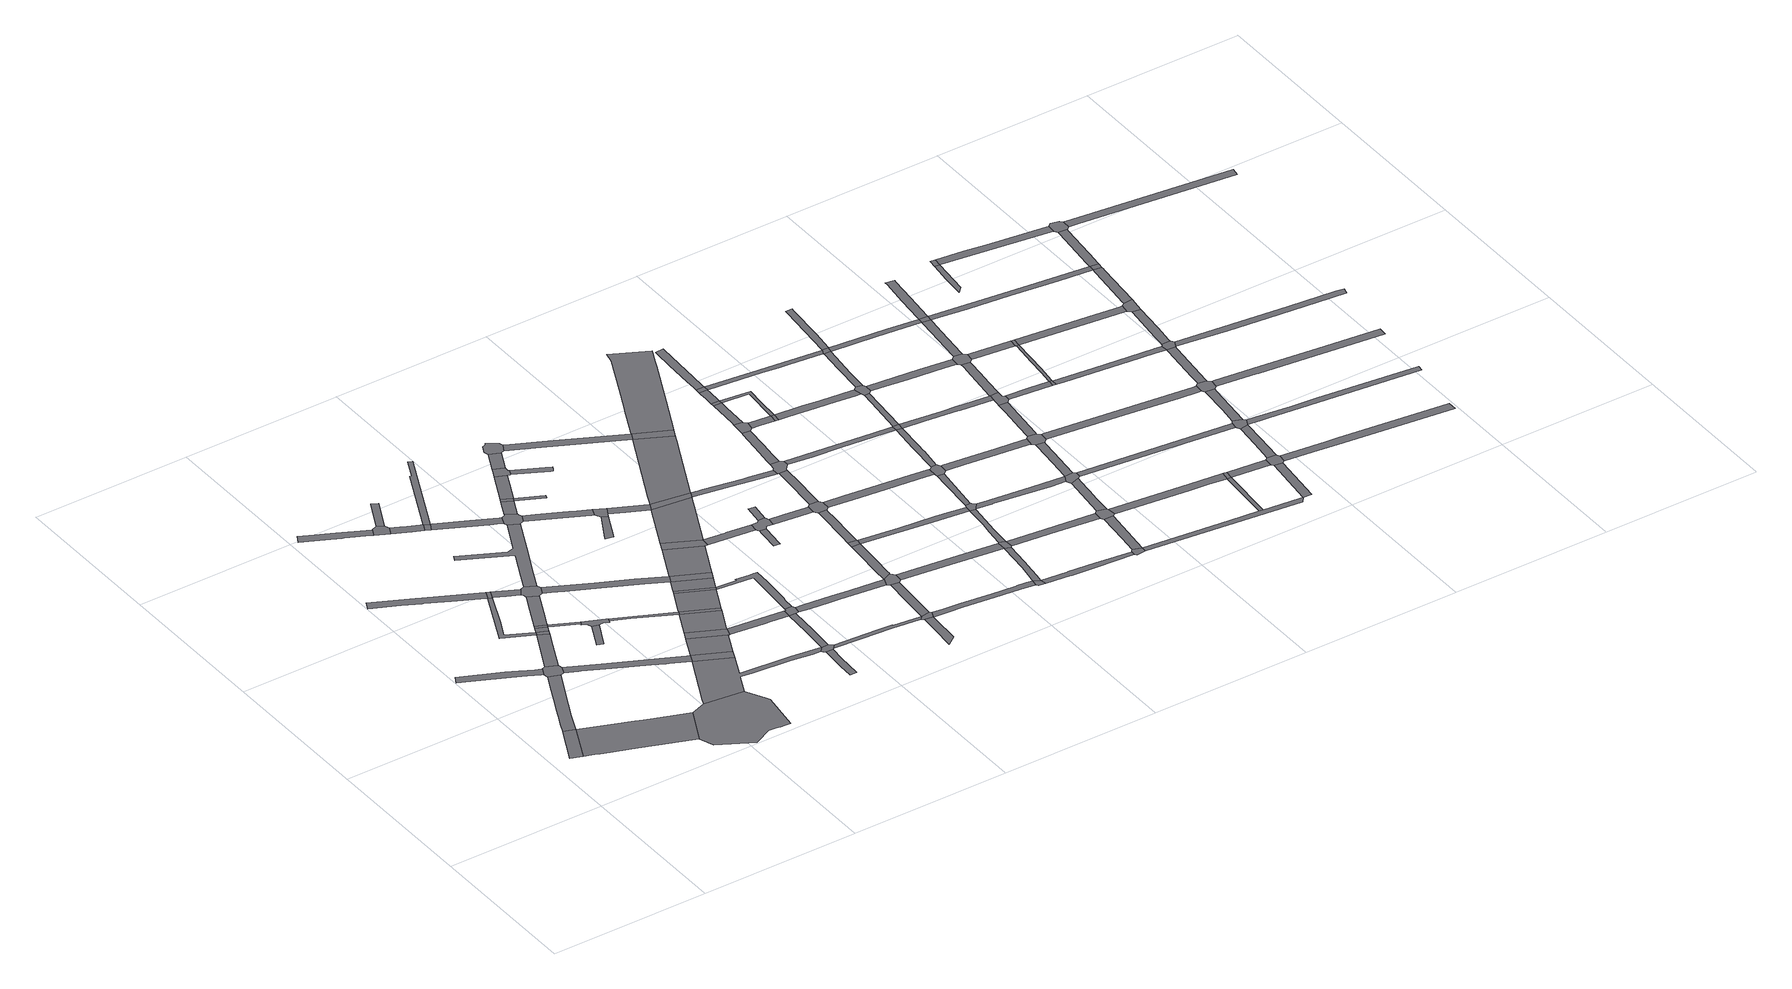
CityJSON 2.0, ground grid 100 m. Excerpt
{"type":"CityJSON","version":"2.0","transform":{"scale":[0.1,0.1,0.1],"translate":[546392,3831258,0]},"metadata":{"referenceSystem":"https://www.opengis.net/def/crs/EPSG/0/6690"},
"CityObjects":{
"road1":{"type":"Road","geometry":[{"type":"MultiSurface","lod":"1","boundaries":[[[0,1,2,3]]]}]},
"road2":{"type":"Road","attributes":{"RoadStructureAttribute.sectionType":"1"},"geometry":[{"type":"MultiSurface","lod":"1","boundaries":[[[4,5,6,7,8,9,10,11,12,13,14,15,16]]]}]},
"road3":{"type":"Road","attributes":{"RoadStructureAttribute.sectionType":"1"},"geometry":[{"type":"MultiSurface","lod":"1","boundaries":[[[17,18,19,20,21,22,23,24,0,3,25,26,27]]]}]},
"road4":{"type":"Road","attributes":{"function":"3","RoadStructureAttribute.sectionType":"1"},"geometry":[{"type":"MultiSurface","lod":"1","boundaries":[[[28,29,30,31,32,33,34,3,2,35,36,37,38,39,40,41,42]]]}]},
"road5":{"type":"Road","geometry":[{"type":"MultiSurface","lod":"1","boundaries":[[[43,16,15,44,45,17,27,46,47,48,49,50,51,52]]]}]},
"road6":{"type":"Road","attributes":{"RoadStructureAttribute.sectionType":"1"},"geometry":[{"type":"MultiSurface","lod":"1","boundaries":[[[53,54,55,56,57,58,59,60,61,62,63,64]]]}]},
"road7":{"type":"Road","attributes":{"RoadStructureAttribute.sectionType":"1"},"geometry":[{"type":"MultiSurface","lod":"1","boundaries":[[[65,66,43,52,67,68]]]}]},
"road8":{"type":"Road","attributes":{"RoadStructureAttribute.sectionType":"1"},"geometry":[{"type":"MultiSurface","lod":"1","boundaries":[[[63,69,70,71,65,72,73,74,75]]]}]},
"road9":{"type":"Road","geometry":[{"type":"MultiSurface","lod":"1","boundaries":[[[72,65,68,76]]]}]},
"road10":{"type":"Road","attributes":{"RoadStructureAttribute.sectionType":"1"},"geometry":[{"type":"MultiSurface","lod":"1","boundaries":[[[77,78,79,80,81,82,83,84,85,86,87,88]]]}]},
"road11":{"type":"Road","geometry":[{"type":"MultiSurface","lod":"1","boundaries":[[[89,42,41,90,91,92,93,94,95,96,97,98,99,100,101,102]]]}]},
"road12":{"type":"Road","attributes":{"RoadStructureAttribute.sectionType":"1"},"geometry":[{"type":"MultiSurface","lod":"1","boundaries":[[[103,104,72,76,105,106]]]}]},
"road13":{"type":"Road","geometry":[{"type":"MultiSurface","lod":"1","boundaries":[[[107,103,106,108]]]}]},
"road14":{"type":"Road","attributes":{"RoadStructureAttribute.sectionType":"1"},"geometry":[{"type":"MultiSurface","lod":"1","boundaries":[[[109,110,111,49,48,112,113,114,115,116,117,118,119]]]}]},
"road15":{"type":"Road","geometry":[{"type":"MultiSurface","lod":"1","boundaries":[[[64,63,75,120]]]}]},
"road16":{"type":"Road","attributes":{"RoadStructureAttribute.sectionType":"1"},"geometry":[{"type":"MultiSurface","lod":"1","boundaries":[[[108,106,121,122,123]]]}]},
"road17":{"type":"Road","attributes":{"RoadStructureAttribute.sectionType":"1"},"geometry":[{"type":"MultiSurface","lod":"1","boundaries":[[[124,125,126,127,107,108,128,129,130,131]]]}]},
"road18":{"type":"Road","attributes":{"RoadStructureAttribute.sectionType":"1"},"geometry":[{"type":"MultiSurface","lod":"1","boundaries":[[[120,75,132,133,134,135,136]]]}]},
"road19":{"type":"Road","geometry":[{"type":"MultiSurface","lod":"1","boundaries":[[[137,138,139,140,141]]]}]},
"road20":{"type":"Road","geometry":[{"type":"MultiSurface","lod":"1","boundaries":[[[142,88,87,143,144,145]]]}]},
"road21":{"type":"Road","geometry":[{"type":"MultiSurface","lod":"1","boundaries":[[[146,123,122,147,148,149,137,141,150,151,152,153,154,155]]]}]},
"road22":{"type":"Road","geometry":[{"type":"MultiSurface","lod":"1","boundaries":[[[156,136,135,157,124,131,158,159,160,161,162,163,164]]]}]},
"road23":{"type":"Road","attributes":{"RoadStructureAttribute.sectionType":"1"},"geometry":[{"type":"MultiSurface","lod":"1","boundaries":[[[165,166,167,168,169,144,143,170,171,172]]]}]},
"road24":{"type":"Road","geometry":[{"type":"MultiSurface","lod":"1","boundaries":[[[173,174,142,145]]]}]},
"road25":{"type":"Road","geometry":[{"type":"MultiSurface","lod":"1","boundaries":[[[172,171,175,176]]]}]},
"road26":{"type":"Road","geometry":[{"type":"MultiSurface","lod":"1","boundaries":[[[119,118,177,178]]]}]},
"road27":{"type":"Road","attributes":{"RoadStructureAttribute.sectionType":"1"},"geometry":[{"type":"MultiSurface","lod":"1","boundaries":[[[179,180,181,182,183,184,185,186,187,188,156,164,189,190,191]]]}]},
"road28":{"type":"Road","attributes":{"RoadStructureAttribute.sectionType":"1"},"geometry":[{"type":"MultiSurface","lod":"1","boundaries":[[[155,154,192,193,194]]]}]},
"road29":{"type":"Road","attributes":{"RoadStructureAttribute.sectionType":"1"},"geometry":[{"type":"MultiSurface","lod":"1","boundaries":[[[118,195,196,89,102,197,198,199,200,201,202,203,204,205,206,207,208,209,177]]]}]},
"road30":{"type":"Road","attributes":{"function":"3","RoadStructureAttribute.sectionType":"1"},"geometry":[{"type":"MultiSurface","lod":"1","boundaries":[[[210,211,212,119,178,213,214]]]}]},
"road31":{"type":"Road","attributes":{"RoadStructureAttribute.sectionType":"1"},"geometry":[{"type":"MultiSurface","lod":"1","boundaries":[[[215,216,217,176,175,218,219,220,221]]]}]},
"road32":{"type":"Road","geometry":[{"type":"MultiSurface","lod":"1","boundaries":[[[222,210,214,223,224,225]]]}]},
"road33":{"type":"Road","attributes":{"RoadStructureAttribute.sectionType":"1"},"geometry":[{"type":"MultiSurface","lod":"1","boundaries":[[[226,227,228,161,160,229,230,231,232,233,234]]]}]},
"road34":{"type":"Road","attributes":{"RoadStructureAttribute.sectionType":"1"},"geometry":[{"type":"MultiSurface","lod":"1","boundaries":[[[235,236,237,172,176,238]]]}]},
"road35":{"type":"Road","attributes":{"function":"3","RoadStructureAttribute.sectionType":"1"},"geometry":[{"type":"MultiSurface","lod":"1","boundaries":[[[193,239,222,225,240,241]]]}]},
"road36":{"type":"Road","geometry":[{"type":"MultiSurface","lod":"1","boundaries":[[[194,193,241,242]]]}]},
"road37":{"type":"Road","geometry":[{"type":"MultiSurface","lod":"1","boundaries":[[[243,244,221,220,179,191,245,246,247,248,249,250,251]]]}]},
"road38":{"type":"Road","attributes":{"function":"3","RoadStructureAttribute.sectionType":"1"},"geometry":[{"type":"MultiSurface","lod":"1","boundaries":[[[252,253,194,242,254,255,256]]]}]},
"road39":{"type":"Road","attributes":{"RoadStructureAttribute.sectionType":"1"},"geometry":[{"type":"MultiSurface","lod":"1","boundaries":[[[257,258,243,251,259]]]}]},
"road40":{"type":"Road","attributes":{"RoadStructureAttribute.sectionType":"1"},"geometry":[{"type":"MultiSurface","lod":"1","boundaries":[[[260,261,262,263,264,265]]]}]},
"road41":{"type":"Road","attributes":{"RoadStructureAttribute.sectionType":"1"},"geometry":[{"type":"MultiSurface","lod":"1","boundaries":[[[266,267,268,225,224,269,270,271,272]]]}]},
"road42":{"type":"Road","geometry":[{"type":"MultiSurface","lod":"1","boundaries":[[[273,252,256,274,275]]]}]},
"road43":{"type":"Road","geometry":[{"type":"MultiSurface","lod":"1","boundaries":[[[276,257,259,277]]]}]},
"road44":{"type":"Road","geometry":[{"type":"MultiSurface","lod":"1","boundaries":[[[204,203,278,279,260,265,280,281,282,283,284]]]}]},
"road45":{"type":"Road","attributes":{"function":"3","RoadStructureAttribute.sectionType":"1"},"geometry":[{"type":"MultiSurface","lod":"1","boundaries":[[[233,285,273,275,286,287,288]]]}]},
"road46":{"type":"Road","attributes":{"RoadStructureAttribute.sectionType":"1"},"geometry":[{"type":"MultiSurface","lod":"1","boundaries":[[[289,290,291,292,293,294,248,247,295,296,297,298]]]}]},
"road47":{"type":"Road","geometry":[{"type":"MultiSurface","lod":"1","boundaries":[[[234,233,288,299]]]}]},
"road48":{"type":"Road","attributes":{"RoadStructureAttribute.sectionType":"1"},"geometry":[{"type":"MultiSurface","lod":"1","boundaries":[[[271,300,204,284,301,302,303]]]}]},
"road49":{"type":"Road","attributes":{"RoadStructureAttribute.sectionType":"1"},"geometry":[{"type":"MultiSurface","lod":"1","boundaries":[[[304,276,277,305,306,307,308]]]}]},
"road50":{"type":"Road","geometry":[{"type":"MultiSurface","lod":"1","boundaries":[[[309,310,277,259]]]}]},
"road51":{"type":"Road","geometry":[{"type":"MultiSurface","lod":"1","boundaries":[[[311,312,313,314,315,316]]]}]},
"road52":{"type":"Road","attributes":{"RoadStructureAttribute.sectionType":"1"},"geometry":[{"type":"MultiSurface","lod":"1","boundaries":[[[317,318,319,320,321,322,323,324,275,274,325,326,327,328,329]]]}]},
"road53":{"type":"Road","geometry":[{"type":"MultiSurface","lod":"1","boundaries":[[[328,330,272,271,303,331,332,333,329]]]}]},
"road54":{"type":"Road","attributes":{"function":"3","RoadStructureAttribute.sectionType":"1"},"geometry":[{"type":"MultiSurface","lod":"1","boundaries":[[[334,335,336,234,299,337,338,339]]]}]},
"road55":{"type":"Road","geometry":[{"type":"MultiSurface","lod":"1","boundaries":[[[340,341,304,308,342,343,344,345,346,347,348]]]}]},
"road56":{"type":"Road","geometry":[{"type":"MultiSurface","lod":"1","boundaries":[[[298,297,311,316,349,350]]]}]},
"road57":{"type":"Road","attributes":{"RoadStructureAttribute.sectionType":"1"},"geometry":[{"type":"MultiSurface","lod":"1","boundaries":[[[351,340,348,352]]]}]},
"road58":{"type":"Road","geometry":[{"type":"MultiSurface","lod":"1","boundaries":[[[353,334,339,354,355,356,357]]]}]},
"road59":{"type":"Road","attributes":{"RoadStructureAttribute.sectionType":"1"},"geometry":[{"type":"MultiSurface","lod":"1","boundaries":[[[358,359,360,282,281,361,362,363,364]]]}]},
"road60":{"type":"Road","attributes":{"RoadStructureAttribute.sectionType":"1"},"geometry":[{"type":"MultiSurface","lod":"1","boundaries":[[[365,366,367,368,369,345,344]]]}]},
"road61":{"type":"Road","geometry":[{"type":"MultiSurface","lod":"1","boundaries":[[[370,371,372,373,351,352,374,375,376,377,378,379]]]}]},
"road62":{"type":"Road","attributes":{"RoadStructureAttribute.sectionType":"1"},"geometry":[{"type":"MultiSurface","lod":"1","boundaries":[[[350,349,380,381,382]]]}]},
"road63":{"type":"Road","attributes":{"function":"3","RoadStructureAttribute.sectionType":"1"},"geometry":[{"type":"MultiSurface","lod":"1","boundaries":[[[381,353,357,383,384,385]]]}]},
"road64":{"type":"Road","attributes":{"RoadStructureAttribute.sectionType":"1"},"geometry":[{"type":"MultiSurface","lod":"1","boundaries":[[[386,387,388,389,390,391,392,333,332,393,394,395,396,397,398,399]]]}]},
"road65":{"type":"Road","attributes":{"RoadStructureAttribute.sectionType":"1"},"geometry":[{"type":"MultiSurface","lod":"1","boundaries":[[[400,401,357,356,402,403,404]]]}]},
"road66":{"type":"Road","attributes":{"RoadStructureAttribute.sectionType":"1"},"geometry":[{"type":"MultiSurface","lod":"1","boundaries":[[[405,406,407,408,409,410,411]]]}]},
"road67":{"type":"Road","geometry":[{"type":"MultiSurface","lod":"1","boundaries":[[[382,381,385,412]]]}]},
"road68":{"type":"Road","geometry":[{"type":"MultiSurface","lod":"1","boundaries":[[[413,364,363,414,405,411,415]]]}]},
"road69":{"type":"Road","geometry":[{"type":"MultiSurface","lod":"1","boundaries":[[[416,417,418,419,420,421,422,423,424]]]}]},
"road70":{"type":"Road","attributes":{"RoadStructureAttribute.sectionType":"1"},"geometry":[{"type":"MultiSurface","lod":"1","boundaries":[[[425,426,376,375,427,428,429,430]]]}]},
"road71":{"type":"Road","attributes":{"RoadStructureAttribute.sectionType":"1"},"geometry":[{"type":"MultiSurface","lod":"1","boundaries":[[[431,432,433,364,413,434,435]]]}]},
"road72":{"type":"Road","geometry":[{"type":"MultiSurface","lod":"1","boundaries":[[[436,437,404,403,416,424,438,439,440,441,442,443]]]}]},
"road73":{"type":"Road","geometry":[{"type":"MultiSurface","lod":"1","boundaries":[[[444,399,398,431,435,445,446]]]}]},
"road74":{"type":"Road","geometry":[{"type":"MultiSurface","lod":"1","boundaries":[[[447,448,449,436,443]]]}]},
"road75":{"type":"Road","attributes":{"function":"3","RoadStructureAttribute.sectionType":"1"},"geometry":[{"type":"MultiSurface","lod":"1","boundaries":[[[429,450,451,382,412,452,453,454,455,456]]]}]},
"road76":{"type":"Road","attributes":{"RoadStructureAttribute.sectionType":"1"},"geometry":[{"type":"MultiSurface","lod":"1","boundaries":[[[457,458,459,460,461,399,444,462,463,464,465,466,467,468]]]}]},
"road77":{"type":"Road","attributes":{"RoadStructureAttribute.sectionType":"1"},"geometry":[{"type":"MultiSurface","lod":"1","boundaries":[[[469,470,442,441,471,472,473,474]]]}]},
"road78":{"type":"Road","geometry":[{"type":"MultiSurface","lod":"1","boundaries":[[[475,457,468,476,477]]]}]},
"road79":{"type":"Road","attributes":{"RoadStructureAttribute.sectionType":"1"},"geometry":[{"type":"MultiSurface","lod":"1","boundaries":[[[385,478,479,480,481,482,483,484,485,486,487,488,489,490,491,412]]]}]},
"road80":{"type":"Road","attributes":{"RoadStructureAttribute.sectionType":"1"},"geometry":[{"type":"MultiSurface","lod":"1","boundaries":[[[492,493,494,495,496,497,415,411,498,499,500,501,502,503,504]]]}]},
"road81":{"type":"Road","attributes":{"RoadStructureAttribute.sectionType":"1"},"geometry":[{"type":"MultiSurface","lod":"1","boundaries":[[[505,506,507,475,477,508,509,510,511,512]]]}]},
"road82":{"type":"Road","geometry":[{"type":"MultiSurface","lod":"1","boundaries":[[[430,429,456,513]]]}]},
"road83":{"type":"Road","geometry":[{"type":"MultiSurface","lod":"1","boundaries":[[[514,474,473,515,505,512,516,517,518]]]}]},
"road84":{"type":"Road","attributes":{"RoadStructureAttribute.sectionType":"1"},"geometry":[{"type":"MultiSurface","lod":"1","boundaries":[[[519,520,446,445,521,522,523]]]}]},
"road85":{"type":"Road","attributes":{"RoadStructureAttribute.sectionType":"1"},"geometry":[{"type":"MultiSurface","lod":"1","boundaries":[[[524,525,526,527,528,529,530,514,518,531,532,533]]]}]},
"road86":{"type":"Road","geometry":[{"type":"MultiSurface","lod":"1","boundaries":[[[534,535,536,484,483,524,533,537,538,539,540,541,542]]]}]},
"road87":{"type":"Road","attributes":{"RoadStructureAttribute.sectionType":"1"},"geometry":[{"type":"MultiSurface","lod":"1","boundaries":[[[543,544,545,546,476,468,547,548,549,550]]]}]},
"road88":{"type":"Road","geometry":[{"type":"MultiSurface","lod":"1","boundaries":[[[504,503,551,552,553]]]}]},
"road89":{"type":"Road","attributes":{"RoadStructureAttribute.sectionType":"1"},"geometry":[{"type":"MultiSurface","lod":"1","boundaries":[[[554,555,556,557,558,534,542,559,560,561]]]}]},
"road90":{"type":"Road","attributes":{"function":"3","RoadStructureAttribute.sectionType":"1"},"geometry":[{"type":"MultiSurface","lod":"1","boundaries":[[[562,563,564,565,566,567,568,569,430,513,570,571,572,573,574,575]]]}]},
"road91":{"type":"Road","attributes":{"RoadStructureAttribute.sectionType":"1"},"geometry":[{"type":"MultiSurface","lod":"1","boundaries":[[[522,576,577,578,504,553,579,580,581,582]]]}]},
"road92":{"type":"Road","geometry":[{"type":"MultiSurface","lod":"1","boundaries":[[[583,554,561,584,585,586,587]]]}]},
"road93":{"type":"Road","attributes":{"RoadStructureAttribute.sectionType":"1"},"geometry":[{"type":"MultiSurface","lod":"1","boundaries":[[[588,589,590,591,592,517,516,593,594,595,596,597,598,599]]]}]},
"road94":{"type":"Road","geometry":[{"type":"MultiSurface","lod":"1","boundaries":[[[600,601,523,522,582,602,603,604]]]}]},
"road95":{"type":"Road","attributes":{"RoadStructureAttribute.sectionType":"1"},"geometry":[{"type":"MultiSurface","lod":"1","boundaries":[[[605,606,607,583,587,608,609,610]]]}]},
"road96":{"type":"Road","geometry":[{"type":"MultiSurface","lod":"1","boundaries":[[[611,605,610,612]]]}]},
"road97":{"type":"Road","attributes":{"RoadStructureAttribute.sectionType":"1"},"geometry":[{"type":"MultiSurface","lod":"1","boundaries":[[[613,614,586,585,615,616,617]]]}]},
"road98":{"type":"Road","attributes":{"RoadStructureAttribute.sectionType":"1"},"geometry":[{"type":"MultiSurface","lod":"1","boundaries":[[[618,619,620,621,611,612,622,623,624]]]}]},
"road99":{"type":"Road","attributes":{"RoadStructureAttribute.sectionType":"1"},"geometry":[{"type":"MultiSurface","lod":"1","boundaries":[[[625,626,627,600,604,628,629,630,631]]]}]},
"road100":{"type":"Road","geometry":[{"type":"MultiSurface","lod":"1","boundaries":[[[632,618,624,633]]]}]},
"road101":{"type":"Road","attributes":{"RoadStructureAttribute.sectionType":"1"},"geometry":[{"type":"MultiSurface","lod":"1","boundaries":[[[634,635,636,553,552,637,638,639,640,641]]]}]},
"road102":{"type":"Road","attributes":{"RoadStructureAttribute.sectionType":"1"},"geometry":[{"type":"MultiSurface","lod":"1","boundaries":[[[642,643,612,610,644,617,645]]]}]},
"road103":{"type":"Road","geometry":[{"type":"MultiSurface","lod":"1","boundaries":[[[617,616,646,645]]]}]},
"road104":{"type":"Road","attributes":{"RoadStructureAttribute.sectionType":"1"},"geometry":[{"type":"MultiSurface","lod":"1","boundaries":[[[647,648,540,539,649,650,651,652]]]}]},
"road105":{"type":"Road","geometry":[{"type":"MultiSurface","lod":"1","boundaries":[[[653,654,655,550,549,625,631,656,657,658]]]}]},
"road106":{"type":"Road","attributes":{"RoadStructureAttribute.sectionType":"1"},"geometry":[{"type":"MultiSurface","lod":"1","boundaries":[[[659,660,661,662,663,664,665,666,667,668,632,633]]]}]},
"road107":{"type":"Road","attributes":{"RoadStructureAttribute.sectionType":"1"},"geometry":[{"type":"MultiSurface","lod":"1","boundaries":[[[669,670,655,654,671,672,673]]]}]},
"road108":{"type":"Road","attributes":{"RoadStructureAttribute.sectionType":"1"},"geometry":[{"type":"MultiSurface","lod":"1","boundaries":[[[674,604,603,675,676,677]]]}]},
"road109":{"type":"Road","geometry":[{"type":"MultiSurface","lod":"1","boundaries":[[[678,679,680,681,682,683,599,598,669,673,684,685]]]}]},
"road110":{"type":"Road","attributes":{"RoadStructureAttribute.sectionType":"1"},"geometry":[{"type":"MultiSurface","lod":"1","boundaries":[[[686,687,688,645,646,689,690,691,692,693,694,695]]]}]},
"road111":{"type":"Road","geometry":[{"type":"MultiSurface","lod":"1","boundaries":[[[696,697,641,640,698,699,700,701]]]}]},
"road112":{"type":"Road","attributes":{"RoadStructureAttribute.sectionType":"1"},"geometry":[{"type":"MultiSurface","lod":"1","boundaries":[[[651,702,703,681,680,704,705,706,707]]]}]},
"road113":{"type":"Road","attributes":{"RoadStructureAttribute.sectionType":"1"},"geometry":[{"type":"MultiSurface","lod":"1","boundaries":[[[708,709,710,658,657,711,712,713,714,715]]]}]},
"road114":{"type":"Road","attributes":{"RoadStructureAttribute.sectionType":"1"},"geometry":[{"type":"MultiSurface","lod":"1","boundaries":[[[716,717,633,624,718,719,720,721,722,723]]]}]},
"road115":{"type":"Road","attributes":{"RoadStructureAttribute.sectionType":"1"},"geometry":[{"type":"MultiSurface","lod":"1","boundaries":[[[724,725,696,701,726]]]}]},
"road116":{"type":"Road","geometry":[{"type":"MultiSurface","lod":"1","boundaries":[[[727,652,651,707,728]]]}]},
"road117":{"type":"Road","attributes":{"RoadStructureAttribute.sectionType":"1"},"geometry":[{"type":"MultiSurface","lod":"1","boundaries":[[[729,730,731,727,728]]]}]},
"road118":{"type":"Road","geometry":[{"type":"MultiSurface","lod":"1","boundaries":[[[732,677,676,724,726,733,734,735]]]}]},
"road119":{"type":"Road","attributes":{"RoadStructureAttribute.sectionType":"1"},"geometry":[{"type":"MultiSurface","lod":"1","boundaries":[[[736,737,738,739,685,684,740,741,742,743,744,745]]]}]},
"road120":{"type":"Road","attributes":{"RoadStructureAttribute.sectionType":"1"},"geometry":[{"type":"MultiSurface","lod":"1","boundaries":[[[746,747,748,749,750,751,752,753,732,735]]]}]},
"road121":{"type":"Road","geometry":[{"type":"MultiSurface","lod":"1","boundaries":[[[754,695,694,755,730,729,756,757,758,759]]]}]},
"road122":{"type":"Road","geometry":[{"type":"MultiSurface","lod":"1","boundaries":[[[760,715,714,752,751,761,762]]]}]},
"road123":{"type":"Road","attributes":{"RoadStructureAttribute.sectionType":"1"},"geometry":[{"type":"MultiSurface","lod":"1","boundaries":[[[763,764,754,759,765,766]]]}]},
"road124":{"type":"Road","attributes":{"RoadStructureAttribute.sectionType":"1"},"geometry":[{"type":"MultiSurface","lod":"1","boundaries":[[[767,768,769,728,707,770,771,772,773,774]]]}]},
"road125":{"type":"Road","attributes":{"RoadStructureAttribute.sectionType":"1"},"geometry":[{"type":"MultiSurface","lod":"1","boundaries":[[[775,776,777,778,715,760,779,780,781,782]]]}]},
"road126":{"type":"Road","geometry":[{"type":"MultiSurface","lod":"1","boundaries":[[[723,722,763,766,783]]]}]},
"road127":{"type":"Road","geometry":[{"type":"MultiSurface","lod":"1","boundaries":[[[784,745,744,775,782,785,786,787]]]}]},
"road128":{"type":"Road","attributes":{"RoadStructureAttribute.sectionType":"1"},"geometry":[{"type":"MultiSurface","lod":"1","boundaries":[[[788,701,700,789,790,791,792,793]]]}]},
"road129":{"type":"Road","attributes":{"RoadStructureAttribute.sectionType":"1"},"geometry":[{"type":"MultiSurface","lod":"1","boundaries":[[[794,795,723,783,796,797,798,799,800]]]}]},
"road130":{"type":"Road","attributes":{"RoadStructureAttribute.sectionType":"1"},"geometry":[{"type":"MultiSurface","lod":"1","boundaries":[[[801,802,803,758,757,804,805,806,807,808,809]]]}]},
"road131":{"type":"Road","attributes":{"RoadStructureAttribute.sectionType":"1"},"geometry":[{"type":"MultiSurface","lod":"1","boundaries":[[[810,811,734,733,812,813,814,815,816,817]]]}]},
"road132":{"type":"Road","attributes":{"RoadStructureAttribute.sectionType":"1"},"geometry":[{"type":"MultiSurface","lod":"1","boundaries":[[[818,819,820,821,784,787,822,823]]]}]},
"road133":{"type":"Road","geometry":[{"type":"MultiSurface","lod":"1","boundaries":[[[824,825,826,774,773,827,828,818,823,829,830]]]}]},
"road134":{"type":"Road","attributes":{"RoadStructureAttribute.sectionType":"1"},"geometry":[{"type":"MultiSurface","lod":"1","boundaries":[[[831,783,766,832,833,834,835]]]}]},
"road135":{"type":"Road","attributes":{"RoadStructureAttribute.sectionType":"1"},"geometry":[{"type":"MultiSurface","lod":"1","boundaries":[[[836,837,838,839,774,826,840,841,842,843]]]}]},
"road136":{"type":"Road","geometry":[{"type":"MultiSurface","lod":"1","boundaries":[[[816,793,792,844]]]}]},
"road137":{"type":"Road","attributes":{"RoadStructureAttribute.sectionType":"1"},"geometry":[{"type":"MultiSurface","lod":"1","boundaries":[[[845,762,761,846,847]]]}]},
"road138":{"type":"Road","attributes":{"RoadStructureAttribute.sectionType":"1"},"geometry":[{"type":"MultiSurface","lod":"1","boundaries":[[[848,830,829,849,850]]]}]},
"road139":{"type":"Road","geometry":[{"type":"MultiSurface","lod":"1","boundaries":[[[851,809,808,836,843,852,853,854]]]}]},
"road140":{"type":"Road","geometry":[{"type":"MultiSurface","lod":"1","boundaries":[[[855,817,816,844,856]]]}]},
"road141":{"type":"Road","attributes":{"RoadStructureAttribute.sectionType":"1"},"geometry":[{"type":"MultiSurface","lod":"1","boundaries":[[[834,857,858,859,860,851,854,861,862,863,864]]]}]},
"road142":{"type":"Road","geometry":[{"type":"MultiSurface","lod":"1","boundaries":[[[850,849,865,866,867]]]}]},
"road143":{"type":"Road","attributes":{"RoadStructureAttribute.sectionType":"1"},"geometry":[{"type":"MultiSurface","lod":"1","boundaries":[[[868,869,786,785,870,871,872,873,874,875]]]}]},
"road144":{"type":"Road","geometry":[{"type":"MultiSurface","lod":"1","boundaries":[[[835,834,864,876,877]]]}]},
"road145":{"type":"Road","attributes":{"RoadStructureAttribute.sectionType":"1"},"geometry":[{"type":"MultiSurface","lod":"1","boundaries":[[[878,879,853,852,880,881,882]]]}]},
"road146":{"type":"Road","attributes":{"RoadStructureAttribute.sectionType":"1"},"geometry":[{"type":"MultiSurface","lod":"1","boundaries":[[[856,844,883,884,885]]]}]},
"road147":{"type":"Road","attributes":{"RoadStructureAttribute.sectionType":"1"},"geometry":[{"type":"MultiSurface","lod":"1","boundaries":[[[886,887,888,889,890,891,850,867]]]}]},
"road148":{"type":"Road","attributes":{"RoadStructureAttribute.sectionType":"1"},"geometry":[{"type":"MultiSurface","lod":"1","boundaries":[[[892,790,893,894]]]}]},
"road149":{"type":"Road","attributes":{"RoadStructureAttribute.sectionType":"1"},"geometry":[{"type":"MultiSurface","lod":"1","boundaries":[[[895,896,897,898,899,835,877,900,901,902,903]]]}]},
"road150":{"type":"Road","geometry":[{"type":"MultiSurface","lod":"1","boundaries":[[[882,881,904,888,887,905]]]}]},
"road151":{"type":"Road","geometry":[{"type":"MultiSurface","lod":"1","boundaries":[[[906,885,884,892,894,907,908,909]]]}]},
"road152":{"type":"Road","attributes":{"RoadStructureAttribute.sectionType":"1"},"geometry":[{"type":"MultiSurface","lod":"1","boundaries":[[[910,911,912,913,914,915,906,909]]]}]},
"road153":{"type":"Road","attributes":{"RoadStructureAttribute.sectionType":"1"},"geometry":[{"type":"MultiSurface","lod":"1","boundaries":[[[916,917,918,919,866,865,920,921,922,923,924,925]]]}]},
"road154":{"type":"Road","geometry":[{"type":"MultiSurface","lod":"1","boundaries":[[[926,847,846,913,912,927,928]]]}]},
"road155":{"type":"Road","attributes":{"RoadStructureAttribute.sectionType":"1"},"geometry":[{"type":"MultiSurface","lod":"1","boundaries":[[[929,930,931,932,933]]]}]},
"road156":{"type":"Road","attributes":{"RoadStructureAttribute.sectionType":"1"},"geometry":[{"type":"MultiSurface","lod":"1","boundaries":[[[934,935,926,928,936,937]]]}]},
"road157":{"type":"Road","geometry":[{"type":"MultiSurface","lod":"1","boundaries":[[[938,929,933,939]]]}]},
"road158":{"type":"Road","attributes":{"RoadStructureAttribute.sectionType":"1"},"geometry":[{"type":"MultiSurface","lod":"1","boundaries":[[[940,941,905,887,942,943,944,945,946]]]}]},
"road159":{"type":"Road","geometry":[{"type":"MultiSurface","lod":"1","boundaries":[[[947,875,874,934,937,948,949,950]]]}]},
"road160":{"type":"Road","attributes":{"RoadStructureAttribute.sectionType":"1"},"geometry":[{"type":"MultiSurface","lod":"1","boundaries":[[[951,877,876,952,953,954,955,956]]]}]},
"road161":{"type":"Road","attributes":{"RoadStructureAttribute.sectionType":"1"},"geometry":[{"type":"MultiSurface","lod":"1","boundaries":[[[924,957,958,959,960,947,950,961,962,963]]]}]},
"road162":{"type":"Road","geometry":[{"type":"MultiSurface","lod":"1","boundaries":[[[964,965,966,925,924,963,967,968]]]}]},
"road163":{"type":"Road","attributes":{"RoadStructureAttribute.sectionType":"1"},"geometry":[{"type":"MultiSurface","lod":"1","boundaries":[[[969,970,971,908,907,972,973,974,975]]]}]},
"road164":{"type":"Road","attributes":{"RoadStructureAttribute.sectionType":"1"},"geometry":[{"type":"MultiSurface","lod":"1","boundaries":[[[976,977,978,965,964,979,980,981,982]]]}]},
"road165":{"type":"Road","attributes":{"RoadStructureAttribute.sectionType":"1"},"geometry":[{"type":"MultiSurface","lod":"1","boundaries":[[[983,984,985,939,933,986,987,988,989,990,991]]]}]},
"road166":{"type":"Road","geometry":[{"type":"MultiSurface","lod":"1","boundaries":[[[992,993,946,945,976,982]]]}]},
"road167":{"type":"Road","attributes":{"RoadStructureAttribute.sectionType":"1"},"geometry":[{"type":"MultiSurface","lod":"1","boundaries":[[[994,995,996,927,912,997,998,999,1000,1001,1002,1003]]]}]},
"road168":{"type":"Road","attributes":{"RoadStructureAttribute.sectionType":"1"},"geometry":[{"type":"MultiSurface","lod":"1","boundaries":[[[955,1004,1005,1006,1007,993,992,1008,1009,1010]]]}]},
"road169":{"type":"Road","geometry":[{"type":"MultiSurface","lod":"1","boundaries":[[[956,955,1010,1011]]]}]},
"road170":{"type":"Road","attributes":{"RoadStructureAttribute.sectionType":"1"},"geometry":[{"type":"MultiSurface","lod":"1","boundaries":[[[1012,1013,1014,1015,1016,1017,949,948,1018,1019,1020,1021,1022]]]}]},
"road171":{"type":"Road","attributes":{"RoadStructureAttribute.sectionType":"1"},"geometry":[{"type":"MultiSurface","lod":"1","boundaries":[[[1023,1024,1025,1026,1027,956,1011,1028,1029,1030,1031]]]}]},
"road172":{"type":"Road","geometry":[{"type":"MultiSurface","lod":"1","boundaries":[[[1032,991,990,1023,1031,1033,1034,1035]]]}]},
"road173":{"type":"Road","attributes":{"RoadStructureAttribute.sectionType":"1"},"geometry":[{"type":"MultiSurface","lod":"1","boundaries":[[[1036,1037,968,967,1038,1039,1040,1041,1042]]]}]},
"road174":{"type":"Road","attributes":{"RoadStructureAttribute.sectionType":"1"},"geometry":[{"type":"MultiSurface","lod":"1","boundaries":[[[1043,1034,1033,1044,1045,1046]]]}]}
},
"vertices":[
[228,699,0],[116,467,0],[187,442,0],[297,674,0],
[434,1264,0],[399,1281,0],[364,1300,0],[356,1304,0],[287,1339,0],[34,1456,0],[10,1408,0],[106,1362,0],[287,1279,0],[365,1240,0],[435,1206,0],[448,1199,0],[471,1249,0],
[454,1171,0],[412,1086,0],[359,976,0],[336,928,0],[317,890,0],[292,835,0],[252,750,0],[230,702,0],[351,794,0],[399,891,0],[522,1144,0],
[903,445,0],[692,523,0],[656,537,0],[613,553,0],[611,554,0],[485,601,0],[300,673,0],[250,420,0],[279,409,0],[296,403,0],[480,335,0],[661,269,0],[695,256,0],[803,217,0],[916,440,0],
[494,1255,0],[451,1183,0],[453,1177,0],[526,1146,0],[529,1146,0],[548,1152,0],[569,1201,0],[564,1218,0],[563,1221,0],[561,1226,0],
[454,2104,0],[312,2173,0],[278,2189,0],[32,2308,0],[7,2259,0],[174,2179,0],[279,2129,0],[288,2124,0],[423,2058,0],[601,1970,0],[604,1968,0],[627,2020,0],
[627,1529,0],[621,1515,0],[644,1398,0],[692,1497,0],
[442,1622,0],[441,1620,0],[443,1619,0],[639,1553,0],[481,1634,0],[530,1734,0],[627,1957,0],
[704,1521,0],
[394,2886,0],[302,2930,0],[271,2946,0],[136,3011,0],[78,3039,0],[51,2991,0],[157,2940,0],[271,2885,0],[280,2882,0],[415,2816,0],[429,2810,0],[452,2858,0],
[1012,475,0],[838,124,0],[1046,10,0],[1053,13,0],[1163,67,0],[1210,61,0],[1223,60,0],[1237,58,0],[1272,54,0],[1299,51,0],[1336,303,0],[1323,327,0],[1265,438,0],[1262,444,0],
[655,1587,0],[642,1559,0],[712,1538,0],[721,1555,0],
[663,1604,0],[728,1573,0],
[1194,899,0],[1084,951,0],[768,1104,0],[623,1115,0],[635,1110,0],[786,1036,0],[983,940,0],[1059,903,0],[1073,897,0],[1188,841,0],[1211,891,0],
[651,2008,0],
[755,1542,0],[888,1475,0],[897,1496,0],
[786,1856,0],[780,1845,0],[747,1777,0],[708,1696,0],[731,1578,0],[733,1582,0],[782,1683,0],[851,1826,0],
[630,1956,0],[633,1954,0],[698,1923,0],[770,1888,0],[802,1934,0],
[921,1423,0],[846,1266,0],[864,1257,0],[882,1249,0],[963,1411,0],
[486,2870,0],[513,2770,0],[536,2818,0],[526,2850,0],
[1028,1437,0],[885,1470,0],[915,1455,0],[916,1448,0],[984,1415,0],[987,1415,0],[992,1416,0],[1025,1399,0],[1030,1413,0],[1039,1432,0],
[826,1942,0],[779,1883,0],[856,1828,0],[860,1830,0],[877,1836,0],[900,1884,0],[894,1902,0],[893,1905,0],[892,1909,0],
[702,2739,0],[694,2743,0],[604,2786,0],[602,2787,0],[591,2792,0],[620,2718,0],[683,2688,0],[707,2737,0],
[622,3043,0],[582,3063,0],
[717,2672,0],[741,2720,0],
[1401,740,0],[1424,790,0],
[1084,2474,0],[1061,2426,0],[987,2274,0],[946,2262,0],[675,2396,0],[658,2361,0],[957,2212,0],[952,2202,0],[873,2039,0],[835,1959,0],[943,2016,0],[1051,2237,0],[1150,2444,0],
[1141,1363,0],[1382,1247,0],[1391,1266,0],
[1189,840,0],[1029,511,0],[1320,567,0],[1321,570,0],[1327,570,0],[1392,563,0],[1639,538,0],[1769,521,0],[1821,516,0],[1847,548,0],[1834,549,0],[1801,553,0],[1659,571,0],[1336,603,0],[1338,606,0],
[1279,1033,0],[1216,902,0],[1214,899,0],[1477,901,0],[1491,932,0],
[1089,2554,0],[943,2624,0],[751,2715,0],[1008,2531,0],[1066,2503,0],[1078,2498,0],[1100,2548,0],
[1304,1086,0],[1500,931,0],[1501,931,0],[1516,984,0],
[1369,1659,0],[1169,1755,0],[960,1855,0],[923,1814,0],[989,1782,0],[1199,1680,0],[1389,1587,0],[1516,1524,0],[1540,1573,0],
[974,3274,0],[916,3153,0],[908,3156,0],[1001,3262,0],
[1380,1244,0],[1522,996,0],[1594,1145,0],
[1603,1164,0],
[1129,2568,0],[1123,2556,0],[1154,2445,0],[1157,2446,0],[1175,2451,0],[1199,2499,0],[1192,2517,0],[1191,2521,0],[1189,2527,0],
[1469,1427,0],[1395,1275,0],[1631,1221,0],[1676,1315,0],[1681,1324,0],
[1180,2673,0],[1158,2627,0],[1245,2642,0],
[1845,498,0],[1831,335,0],[1828,245,0],[1870,241,0],[1878,403,0],[1887,493,0],
[1725,961,0],[1558,980,0],[1528,983,0],[1714,908,0],[1759,904,0],[1870,891,0],[1875,946,0],
[1477,1444,0],[1684,1324,0],[1689,1341,0],
[1190,2694,0],[1255,2663,0],
[1824,513,0],[1830,507,0],[1894,502,0],[1895,503,0],[1917,526,0],[1898,539,0],[1889,546,0],
[1489,1469,0],[1691,1345,0],[1694,1352,0],[1728,1422,0],
[1451,2379,0],[1448,2380,0],[1437,2385,0],[1422,2393,0],[1406,2400,0],[1269,2466,0],[1346,2369,0],[1516,2286,0],[1529,2281,0],[1552,2330,0],
[1752,1471,0],
[1860,720,0],[1898,650,0],[1903,708,0],[1913,891,0],
[1285,2890,0],[1257,2666,0],[1259,2670,0],[1314,2784,0],[1350,2858,0],
[1408,2564,0],[1419,2585,0],
[1550,2244,0],[1455,2069,0],[1452,2063,0],[1477,2057,0],[1502,2051,0],[1586,2227,0],
[1934,1031,0],[1939,1043,0],[1955,1229,0],[1956,1328,0],[1935,1331,0],[1913,1333,0],[1821,1342,0],[1821,1330,0],[1910,1298,0],[1912,1298,0],[1901,1148,0],[1887,960,0],[1930,956,0],
[1885,945,0],[1918,891,0],[1933,890,0],[1938,940,0],
[1651,1800,0],[1570,1634,0],[1546,1585,0],[1780,1530,0],[1783,1535,0],[1863,1698,0],
[1315,2954,0],[1302,2925,0],[1354,2858,0],[1368,2855,0],[1371,2855,0],[1385,2891,0],[1381,2892,0],[1381,2914,0],[1381,2922,0],
[1596,2248,0],[1624,2295,0],
[1377,3080,0],[1444,3054,0],
[1676,1853,0],[1870,1697,0],[1872,1697,0],[1882,1696,0],[1888,1751,0],
[2285,494,0],[2285,502,0],[2190,509,0],[2072,490,0],[2262,474,0],[2443,456,0],[2463,475,0],
[1568,2757,0],[1582,2749,0],[1592,2767,0],[1602,2785,0],[1568,2801,0],
[1423,3177,0],[1416,3164,0],[1393,3157,0],[1370,3108,0],[1449,3055,0],[1468,3061,0],[1492,3109,0],[1488,3125,0],[1486,3132,0],[1485,3136,0],
[1687,2204,0],[1815,2142,0],[1839,2191,0],
[1894,1763,0],[2027,2038,0],[2066,2116,0],
[2356,895,0],[2240,907,0],[2228,909,0],[2164,915,0],[2058,927,0],[1989,934,0],[1944,939,0],[1977,885,0],[2000,883,0],[2119,870,0],[2194,863,0],[2262,855,0],[2473,832,0],[2493,879,0],
[2032,1735,0],[2028,1735,0],[1942,1690,0],[2180,1663,0],[2186,1717,0],
[2460,441,0],[2450,322,0],[2439,183,0],[2438,174,0],[2496,215,0],[2511,413,0],[2513,434,0],
[2083,2152,0],
[2518,483,0],[2454,446,0],[2530,474,0],
[2191,1641,0],[2189,1624,0],[2185,1585,0],[2174,1481,0],[2193,1479,0],[2214,1477,0],[2225,1581,0],[2228,1609,0],[2231,1637,0],
[1747,2985,0],[1502,3104,0],[1654,2969,0],[1909,2845,0],[2108,2747,0],[2132,2797,0],
[2493,814,0],[2477,647,0],[2463,479,0],[2531,646,0],[2545,808,0],
[2242,1731,0],[2228,1713,0],[2232,1639,0],[2233,1640,0],[2245,1656,0],[2287,1651,0],[2293,1705,0],[2282,1727,0],
[2547,902,0],[2565,822,0],[2568,876,0],
[2301,1844,0],[2280,1848,0],[2258,1851,0],
[1871,2256,0],[1844,2202,0],[2083,2153,0],[2085,2157,0],[2282,2565,0],[2285,2569,0],[2321,2644,0],
[2522,1232,0],[2517,1179,0],[2517,1178,0],[2497,936,0],[2495,911,0],[2549,912,0],[2550,931,0],[2560,1054,0],[2562,1081,0],[2575,1224,0],[2575,1226,0],[2575,1227,0],
[2523,1680,0],[2390,1694,0],[2447,1633,0],[2517,1625,0],[2536,1624,0],[2540,1678,0],
[2525,1275,0],[2579,1265,0],[2578,1265,0],
[2071,2115,0],[2112,2108,0],[2113,2108,0],[2346,2067,0],[2427,2054,0],[2579,2030,0],[2577,2070,0],[2576,2069,0],[2564,2072,0],[2433,2094,0],[2396,2100,0],[2157,2143,0],[2119,2147,0],[2114,2148,0],
[3118,410,0],[3058,417,0],[3057,417,0],[2900,433,0],[2707,454,0],[2605,466,0],[2527,433,0],[2604,426,0],[2703,416,0],[2896,396,0],[3053,377,0],[3148,366,0],[3155,406,0],
[2554,1600,0],[2551,1564,0],[2531,1338,0],[2583,1337,0],[2584,1343,0],[2598,1515,0],[2603,1578,0],[2605,1596,0],
[2345,2693,0],
[2560,1692,0],[2552,1603,0],[2627,1613,0],[2629,1668,0],[2614,1690,0],
[2998,827,0],[2648,868,0],[2904,782,0],[3201,747,0],[3198,802,0],
[2587,2029,0],[2587,2027,0],[2586,2010,0],[2577,1908,0],[2563,1732,0],[2562,1720,0],[2561,1710,0],[2617,1750,0],[2630,1899,0],[2640,2025,0],
[2595,2126,0],[2591,2086,0],[2580,2073,0],[2641,2037,0],[2670,2069,0],[2674,2073,0],[2673,2108,0],[2671,2108,0],[2650,2120,0],
[3120,1203,0],[3070,1208,0],[3067,1208,0],[2835,1232,0],[3055,1169,0],[3065,1168,0],[3244,1144,0],[3250,1184,0],
[3158,353,0],[3198,344,0],[3194,386,0],
[2633,2453,0],[2631,2439,0],[2611,2253,0],[2606,2212,0],[2599,2155,0],[2658,2193,0],[2669,2296,0],[2685,2447,0],
[2447,3489,0],[2433,3424,0],[2316,3179,0],[2315,3178,0],[2240,3021,0],[2228,2995,0],[2198,2934,0],[2137,2808,0],[2465,2940,0],[2608,3241,0],[2627,3280,0],[2663,3355,0],[2664,3357,0],[2672,3373,0],
[3200,743,0],[3179,543,0],[3161,441,0],[3201,435,0],[3209,496,0],[3219,581,0],[3237,734,0],
[2643,2545,0],[2690,2450,0],[2706,2464,0],[2715,2517,0],[2696,2539,0],
[3272,1595,0],[3173,1606,0],[2974,1629,0],[2756,1653,0],[2651,1665,0],[2646,1610,0],[2778,1595,0],[2985,1572,0],[3179,1549,0],[3268,1540,0],[3284,1538,0],[3284,1593,0],
[3209,811,0],[3208,810,0],[3238,735,0],[3247,743,0],[3245,795,0],
[2653,2755,0],[2651,2694,0],[2645,2565,0],[2703,2705,0],[2704,2744,0],[2705,2753,0],
[2654,2778,0],[2706,2776,0],
[2848,2502,0],[2732,2515,0],[2759,2459,0],[2851,2448,0],[2857,2502,0],
[2659,2903,0],[2658,2886,0],[2656,2833,0],[2654,2790,0],[2711,2883,0],[2711,2897,0],[2712,2900,0],
[3245,1144,0],[3232,996,0],[3220,919,0],[3244,802,0],[3244,806,0],[3253,919,0],[3280,1137,0],
[2661,2936,0],[2713,2933,0],
[3533,349,0],[3365,367,0],[3361,368,0],[3359,328,0],[3362,327,0],[3514,314,0],[3754,294,0],[3756,324,0],
[2888,2635,0],[2899,2755,0],[2880,2740,0],[2879,2499,0],
[2874,2446,0],
[3219,2048,0],[2996,2074,0],[2831,2052,0],[3004,2036,0],[3347,2002,0],[3346,2035,0],
[3293,1198,0],[3290,1202,0],[3257,1199,0],[3282,1139,0],[3283,1142,0],[3312,1178,0],
[2714,2939,0],[2714,2952,0],[2718,3047,0],[2728,3267,0],[2732,3357,0],[2678,3351,0],[2677,3334,0],[2672,3209,0],[2665,3026,0],[2662,2955,0],
[3287,1517,0],[3279,1433,0],[3319,1433,0],[3319,1434,0],[3329,1512,0],
[3250,794,0],[3532,712,0],[3794,681,0],[3798,734,0],
[3355,1586,0],[3346,1602,0],[3343,1607,0],[3306,1604,0],[3306,1602,0],[3296,1592,0],[3352,1531,0],[3357,1585,0],
[3362,2445,0],[3166,2467,0],[3050,2480,0],[2920,2441,0],[3047,2427,0],[3049,2426,0],[3226,2406,0],[3348,2393,0],[3384,2389,0],[3374,2443,0],
[3772,341,0],[3760,328,0],[3760,288,0],[3766,282,0],[3822,289,0],[3825,322,0],
[3326,1812,0],[3326,1809,0],[3361,1752,0],[3362,1760,0],[3367,1811,0],[3384,1997,0],
[3653,1138,0],[3395,1167,0],[3386,1168,0],[3386,1128,0],[3390,1128,0],[3746,1081,0],[3836,1072,0],[3859,1115,0],
[3439,2853,0],[3053,2896,0],[3056,2864,0],[3151,2850,0],[3218,2843,0],[3423,2820,0],[3426,2820,0],[3443,2853,0],
[3808,660,0],[3785,455,0],[3864,659,0],
[3354,2037,0],[3389,2035,0],
[3420,2368,0],[3391,2367,0],[3375,2222,0],
[3818,748,0],[3884,671,0],[3877,726,0],[3872,732,0],
[3866,1527,0],[3702,1545,0],[3494,1570,0],[3372,1583,0],[3367,1529,0],[3465,1518,0],[3674,1494,0],[3862,1473,0],[3880,1471,0],[3887,1525,0],
[3884,843,0],[3893,925,0],[3905,1034,0],[3908,1050,0],[3908,1055,0],[3908,1058,0],[3851,1040,0],[3838,925,0],
[3395,2462,0],[3389,2372,0],[3421,2370,0],[3442,2382,0],[3443,2435,0],[3435,2450,0],
[3914,1119,0],[3926,1068,0],[3930,1108,0],
[3431,2815,0],[3413,2655,0],[3448,2588,0],[3474,2816,0],
[3746,1995,0],[3744,1995,0],[3652,2005,0],[3517,1981,0],[3737,1956,0],[3742,1955,0],[3949,1930,0],[3953,1973,0],
[3896,1451,0],[3895,1434,0],[3875,1258,0],[3862,1130,0],[3915,1124,0],[3938,1338,0],[3948,1428,0],[3950,1444,0],
[3483,2851,0],
[3906,1541,0],[3973,1461,0],[3978,1515,0],[3959,1536,0],
[4367,262,0],[4795,176,0],[4822,212,0],[4810,214,0],[4574,240,0],[4549,242,0],
[3487,3266,0],[3485,3250,0],[3484,2853,0],[3502,2998,0],[3525,3246,0],[3525,3249,0],[3527,3265,0],
[3776,2398,0],[3554,2423,0],[3447,2434,0],[3501,2376,0],[3675,2356,0],[3898,2331,0],[3961,2324,0],[3974,2322,0],[3978,2376,0],
[4382,670,0],[4078,704,0],[4261,629,0],[4349,619,0],[4350,619,0],[4463,607,0],[4579,593,0],[4585,647,0],
[3943,1874,0],[3934,1801,0],[3916,1632,0],[3908,1555,0],[3961,1549,0],[3997,1868,0],
[4004,1931,0],[4005,1936,0],[4008,1974,0],[3948,1928,0],[3945,1889,0],[4018,1889,0],[4022,1929,0],
[3849,2814,0],[3477,2815,0],[3764,2786,0],[4040,2759,0],[4043,2790,0],
[3990,2303,0],[3988,2280,0],[3978,2193,0],[3954,1981,0],[4021,2090,0],[4024,2120,0],[4042,2274,0],[4045,2296,0],
[4604,591,0],
[4438,1053,0],[4892,965,0],[4896,1005,0],
[4170,1915,0],[4293,1860,0],[4298,1904,0],
[4000,2393,0],[4066,2313,0],[4073,2366,0],[4054,2387,0],
[4597,646,0],[4610,644,0],
[4040,2752,0],[4038,2737,0],[4010,2490,0],[4001,2403,0],[4055,2398,0],[4079,2623,0],[4092,2732,0],[4094,2747,0],
[4313,1858,0],[4315,1897,0],[4316,1903,0],
[4923,1409,0],[3994,1514,0],[3988,1460,0],[4459,1406,0],[4793,1368,0],[4917,1355,0],[4932,1353,0],[4936,1407,0],
[4094,2749,0],[4097,2784,0],
[4283,2342,0],[4094,2364,0],[4088,2310,0],[4335,2283,0],[4341,2335,0],
[4612,590,0],[4848,563,0],[4853,617,0],
[4331,2027,0],[4357,2280,0],[4341,2277,0],[4320,2109,0],[4309,1997,0],[4298,1905,0],
[4861,549,0],[4875,209,0],[4913,542,0],
[4087,3176,0],[4086,3159,0],[4065,2980,0],[4045,2802,0],[4044,2794,0],[4099,2796,0],[4119,2980,0],[4139,3153,0],[4142,3168,0],
[4340,2278,0],[4363,2333,0],
[4870,630,0],[4931,554,0],[4938,607,0],[4925,624,0],
[4945,806,0],[4958,936,0],[4959,948,0],[4906,935,0],[4906,934,0],[4889,778,0],
[4949,1828,0],[4942,1829,0],[4573,1869,0],[4317,1896,0],[4365,1852,0],[4828,1802,0],[4942,1789,0],[4944,1788,0],[4997,1782,0],[4993,1823,0],
[4913,1027,0],[4979,988,0],[4966,1006,0],
[4398,3152,0],[4381,3015,0],[4368,2872,0],[4403,2907,0],[4430,3148,0],
[4947,1336,0],[4926,1139,0],[5000,1304,0],[5002,1327,0],
[4405,3205,0],[4437,3201,0],
[5016,2260,0],[4866,2277,0],[4369,2279,0],[4527,2261,0],[5010,2207,0],[5023,2206,0],[5030,2259,0],
[4957,1424,0],[5025,1343,0],[5031,1398,0],[5012,1417,0],
[4679,2715,0],[4322,2719,0],[4585,2687,0],[4880,2652,0],[5093,2629,0],[5096,2667,0],
[4995,1764,0],[4988,1702,0],[4964,1491,0],[4958,1433,0],[5013,1427,0],[5049,1758,0],[5053,1777,0],
[5059,1840,0],[5004,1839,0],[5003,1830,0],[5053,1779,0],[5076,1819,0],
[5293,565,0],[5228,572,0],[5048,593,0],[5110,532,0],[5294,512,0],[5983,430,0],[5983,485,0],
[5043,2182,0],[5012,1915,0],[5005,1853,0],[5059,1847,0],[5060,1853,0],[5075,1983,0],[5097,2176,0],
[5114,3109,0],[4745,3159,0],[4612,3178,0],[4432,3148,0],[4434,3147,0],[4622,3122,0],[5107,3055,0],[5122,3054,0],[5128,3107,0],
[5109,2279,0],[5053,2275,0],
[5414,940,0],[5254,956,0],[5038,982,0],[4963,948,0],[5034,942,0],[5036,942,0],[5092,937,0],[5290,914,0],[6039,833,0],[6042,868,0],
[5090,2612,0],[5089,2600,0],[5074,2469,0],[5053,2286,0],[5143,2592,0],[5146,2609,0],[5147,2624,0],
[5151,2662,0],
[5884,1300,0],[5883,1300,0],[5736,1317,0],[5734,1317,0],[5285,1369,0],[5046,1396,0],[5040,1341,0],[5272,1315,0],[5286,1314,0],[6067,1225,0],[6072,1279,0],
[5138,3032,0],[5136,3019,0],[5121,2885,0],[5101,2707,0],[5097,2670,0],[5153,2686,0],[5154,2701,0],[5189,3011,0],[5192,3026,0],
[5147,3124,0],[5214,3041,0],[5216,3095,0],[5200,3113,0],
[6076,1709,0],[5776,1741,0],[5374,1740,0],[5627,1712,0],[5929,1680,0],[6114,1662,0],[6122,1702,0],
[5268,3090,0],[5269,3035,0],[6255,2922,0],[6264,2977,0]
]}
